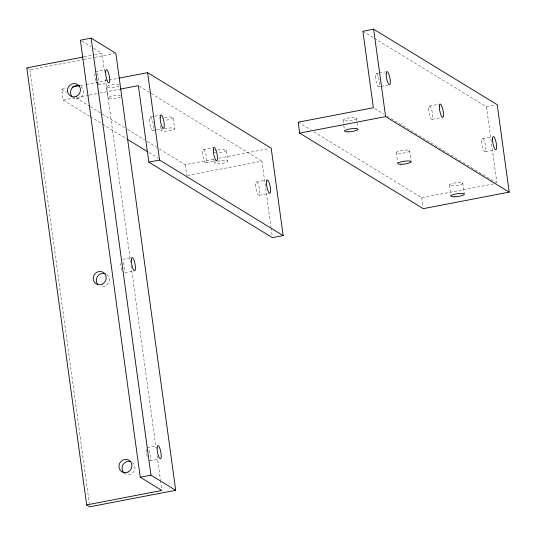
<?xml version="1.0" encoding="UTF-8"?>
<svg xmlns="http://www.w3.org/2000/svg" width="536" height="536" viewBox="0 0 536 536"><rect width="100%" height="100%" fill="white"/><g stroke="black" fill="none" stroke-linecap="round" stroke-linejoin="round"><path stroke-width="0.4" stroke-dasharray="2.68 2.01" d="M84.018 56.876L93.827 54.987M94.644 54.833L102.001 53.419L104.5 71.663M26.8 67.871L29.889 69.76L83.093 59.536M83.911 59.375L93.733 57.486M94.557 57.332L114.201 53.553M95.576 71.724L104.788 69.948M89.579 116.252L63.148 100.098L61.653 89.17L66.564 88.226M80.48 85.552L85.392 84.608M86.209 84.454L108.306 80.199M109.13 80.045L118.134 78.316M98.276 84.969L107.481 83.201M63.148 100.098L88.487 95.227M89.304 95.066L99.113 93.184M99.931 93.023L119.548 89.257M150.147 117.083L153.986 116.346M154.75 116.198L160.887 115.012M376.185 73.633L378.49 73.191M379.253 73.043L385.397 71.858M152.84 130.328L155.909 129.739M156.68 129.591L162.817 128.412M378.878 86.879L380.413 86.584M381.183 86.437L388.091 85.11M203.291 149.557L214.031 147.487M429.329 106.108L440.069 104.038M159.52 148.975L185.242 164.693L213.891 159.185M218.802 158.241L269.548 148.485M374.329 38.25L486.48 106.791L494.922 105.163M205.985 162.803L216.725 160.74M432.023 119.354L442.77 117.29M187.553 175.46L261.937 161.162L270.955 226.956M256.429 182.032L267.176 179.962M482.474 138.583L491.68 136.807M259.123 195.278L269.869 193.215M485.167 151.829L494.373 150.06M313.888 131.809L421.758 197.724L493.69 183.902M122.858 259.35L132.064 257.582M124.781 272.75L133.993 270.981M147.065 447.573L156.271 445.805M149.758 460.826L158.964 459.057M362.899 31.262L373.612 37.815M374.798 108.62L384.091 114.295M386.945 116.044L496.249 182.836M298.17 122.201L311.027 130.06M81.773 41.051L90.839 46.599M93.633 48.3L102.001 53.419M139.065 86.075L150.495 93.063M151.212 93.499L261.937 161.162M61.653 89.17L66.652 92.226M75.938 97.9L89.512 106.195M90.229 106.631L101.659 113.619M102.369 114.054L124.52 127.588M127.374 129.33L144.519 139.809M147.38 141.558L156.666 147.233M90.296 116.687L101.726 123.669M102.436 124.104L126.731 138.951M148.874 152.485L158.16 158.16M486.48 106.791L496.959 183.272M462.782 183.272A6.767 1.42 -7.8 0 1 452.833 185.858A6.767 1.42 -7.8 0 1 452.618 183.406A6.767 1.42 -7.8 0 1 462.782 183.272L464.283 194.2M449.376 185.081L450.87 196.009M421.758 197.724L423.038 207.09M409.645 150.797A6.767 1.42 -7.8 0 1 399.688 153.383A6.767 1.42 -7.8 0 1 399.474 150.931A6.767 1.42 -7.8 0 1 409.645 150.797L411.139 161.725M396.231 152.606L397.725 163.534M356.5 118.322A6.767 1.42 -7.8 0 1 346.544 120.908A6.767 1.42 -7.8 0 1 346.336 118.456A6.767 1.42 -7.8 0 1 356.5 118.322L357.673 126.911M343.087 120.131L343.73 124.814M343.837 125.598L344.581 131.059M271.062 227.78L272.301 236.825M217.71 150.013A6.767 1.42 -7.8 0 1 226.266 150.241L227.767 161.169A6.767 1.42 -7.8 0 1 217.81 163.748A6.767 1.42 -7.8 0 1 217.603 161.296A6.767 1.42 -7.8 0 1 227.767 161.169M213.817 159.071L214.353 162.978M185.242 164.693L186.736 175.62M164.565 117.538A6.767 1.42 -7.8 0 1 173.128 117.766L174.622 128.694M160.566 125.819L161.209 130.503M105.525 79.127L130.63 262.399M131.086 265.715L156.077 448.163M157.102 455.627L160.391 479.673M160.505 480.504L161.644 488.798M106.57 87.1L108.064 98.028M29.889 69.76L89.304 503.485M119.146 86.122A6.767 1.42 -7.8 0 1 109.063 87.864A6.767 1.42 -7.8 0 1 108.875 85.693A6.767 1.42 -7.8 0 1 119.026 84.708M226.266 150.241A6.767 1.42 -7.8 0 1 217.944 152.747M216.316 152.827A6.767 1.42 -7.8 0 1 213.817 152.639M214.735 150.784A6.767 1.42 -7.8 0 1 216.102 150.375M173.128 117.766A6.767 1.42 -7.8 0 1 164.8 120.272M80.976 86.584A6.767 6.412 -58.6 0 1 82.249 95.85A6.767 6.412 -58.6 0 1 73.131 97.606M132.459 462.434A6.767 6.412 -58.6 0 1 133.732 471.707A6.767 6.412 -58.6 0 1 124.613 473.456M96.775 83.455A6.767 1.648 79.1 0 1 96.252 82.182M95.77 80.641A6.767 1.648 79.1 0 1 94.979 72.909M97.076 73.238A6.767 1.648 79.1 0 1 98.631 84.588M147.253 456.498A6.767 1.648 79.1 0 1 146.462 448.759M149.088 450.367A6.767 1.648 79.1 0 1 150.114 460.444M121.994 270.104A6.767 1.648 79.1 0 1 120.647 263.484M123.347 262.439A6.767 1.648 79.1 0 1 124.613 271.712M106.718 274.506A6.767 6.412 -58.6 0 1 108.46 283.028A6.767 6.412 -58.6 0 1 100.353 286.318M120.64 97.05A6.767 1.42 -7.8 0 1 110.557 98.785A6.767 1.42 -7.8 0 1 110.369 96.621A6.767 1.42 -7.8 0 1 120.52 95.636M164.458 128.821A6.767 1.42 -7.8 0 1 174.589 128.573A6.767 1.42 -7.8 0 1 165.738 131.24A6.767 1.42 -7.8 0 1 163.085 129.236M481.764 140.948A6.767 1.648 79.1 0 0 484.718 151.762A6.767 1.648 79.1 0 0 484.973 142.911A6.767 1.648 79.1 0 0 481.764 140.948M375.481 75.998A6.767 1.648 79.1 0 0 378.429 86.812A6.767 1.648 79.1 0 0 378.691 77.961A6.767 1.648 79.1 0 0 375.481 75.998M428.619 108.473A6.767 1.648 79.1 0 0 431.574 119.287A6.767 1.648 79.1 0 0 431.835 110.436A6.767 1.648 79.1 0 0 428.619 108.473M255.726 184.397A6.767 1.648 79.1 0 0 258.674 195.211A6.767 1.648 79.1 0 0 258.935 186.361A6.767 1.648 79.1 0 0 255.726 184.397M149.437 119.448A6.767 1.648 79.1 0 0 152.392 130.261A6.767 1.648 79.1 0 0 152.653 121.411A6.767 1.648 79.1 0 0 149.437 119.448M202.581 151.923A6.767 1.648 79.1 0 0 205.536 162.736A6.767 1.648 79.1 0 0 205.791 153.886A6.767 1.648 79.1 0 0 202.581 151.923"/><path stroke-width="0.8" d="M86.665 504.912L89.753 506.801L175.701 490.279L115.836 53.238L91.12 38.136L80.373 40.2L140.244 477.241L161.872 490.453L86.665 504.912L26.8 67.871L83.201 57.03M72.293 87.127L79.656 85.706M118.952 78.156L147.601 72.648L271.189 148.171L283.162 235.579L272.415 237.642L148.827 162.12L138.355 85.639L120.366 89.097M373.639 29.199L362.899 31.262L373.371 107.749L298.17 122.201L299.664 133.129L423.252 208.651L509.2 192.129L497.227 104.721L373.639 29.199L385.612 116.607L509.2 192.129M148.827 162.12L159.574 160.056L283.162 235.579M299.664 133.129L385.612 116.607M140.244 477.241L150.984 475.177L175.701 490.279M127.441 139.387L147.447 151.608M147.601 72.648L159.574 160.056M91.12 38.136L150.984 475.177M71.918 96.447A6.767 6.412 -58.6 0 1 71.858 88.333A6.767 6.412 -58.6 0 1 79.502 85.794M124.178 473.114A6.767 6.412 -58.6 0 1 123.025 464.685A6.767 6.412 -58.6 0 1 130.985 461.65M97.666 284.368A6.767 6.412 -58.6 0 1 97.606 276.261A6.767 6.412 -58.6 0 1 105.244 273.722M76.501 96.219A6.767 6.412 -58.6 0 0 77.888 84.695A6.767 6.412 -58.6 0 0 67.502 89.706A6.767 6.412 -58.6 0 0 76.501 96.219M127.983 472.069A6.767 6.412 -58.6 0 0 129.37 460.545A6.767 6.412 -58.6 0 0 118.992 465.556A6.767 6.412 -58.6 0 0 127.983 472.069M105.612 72.025A6.767 1.648 79.1 0 0 108.567 82.839A6.767 1.648 79.1 0 0 108.828 73.981A6.767 1.648 79.1 0 0 105.612 72.025M157.102 447.875A6.767 1.648 79.1 0 0 160.05 458.689A6.767 1.648 79.1 0 0 160.311 449.838A6.767 1.648 79.1 0 0 157.102 447.875M102.242 284.14A6.767 6.412 -58.6 0 0 103.629 272.623A6.767 6.412 -58.6 0 0 93.251 277.635A6.767 6.412 -58.6 0 0 102.242 284.14M131.354 259.947A6.767 1.648 79.1 0 0 134.308 270.76A6.767 1.648 79.1 0 0 134.57 261.91A6.767 1.648 79.1 0 0 131.354 259.947M454.327 196.779A6.767 1.42 -7.8 0 0 464.283 194.2A6.767 1.42 -7.8 0 0 454.119 194.334A6.767 1.42 -7.8 0 0 454.327 196.779M348.045 131.829A6.767 1.42 -7.8 0 0 357.994 129.25A6.767 1.42 -7.8 0 0 347.831 129.384A6.767 1.42 -7.8 0 0 348.045 131.829M492.51 138.884A6.767 1.648 79.1 0 0 495.458 149.698A6.767 1.648 79.1 0 0 495.72 140.841A6.767 1.648 79.1 0 0 492.51 138.884M386.222 73.934A6.767 1.648 79.1 0 0 389.176 84.748A6.767 1.648 79.1 0 0 389.431 75.891A6.767 1.648 79.1 0 0 386.222 73.934M401.183 164.304A6.767 1.42 -7.8 0 0 411.139 161.725A6.767 1.42 -7.8 0 0 400.975 161.859A6.767 1.42 -7.8 0 0 401.183 164.304M439.366 106.409A6.767 1.648 79.1 0 0 442.321 117.223A6.767 1.648 79.1 0 0 442.575 108.366A6.767 1.648 79.1 0 0 439.366 106.409M266.466 182.334A6.767 1.648 79.1 0 0 269.42 193.148A6.767 1.648 79.1 0 0 269.675 184.29A6.767 1.648 79.1 0 0 266.466 182.334M160.184 117.384A6.767 1.648 79.1 0 0 163.132 128.198A6.767 1.648 79.1 0 0 163.393 119.34A6.767 1.648 79.1 0 0 160.184 117.384M213.328 149.859A6.767 1.648 79.1 0 0 216.276 160.673A6.767 1.648 79.1 0 0 216.537 151.815A6.767 1.648 79.1 0 0 213.328 149.859"/></g></svg>
